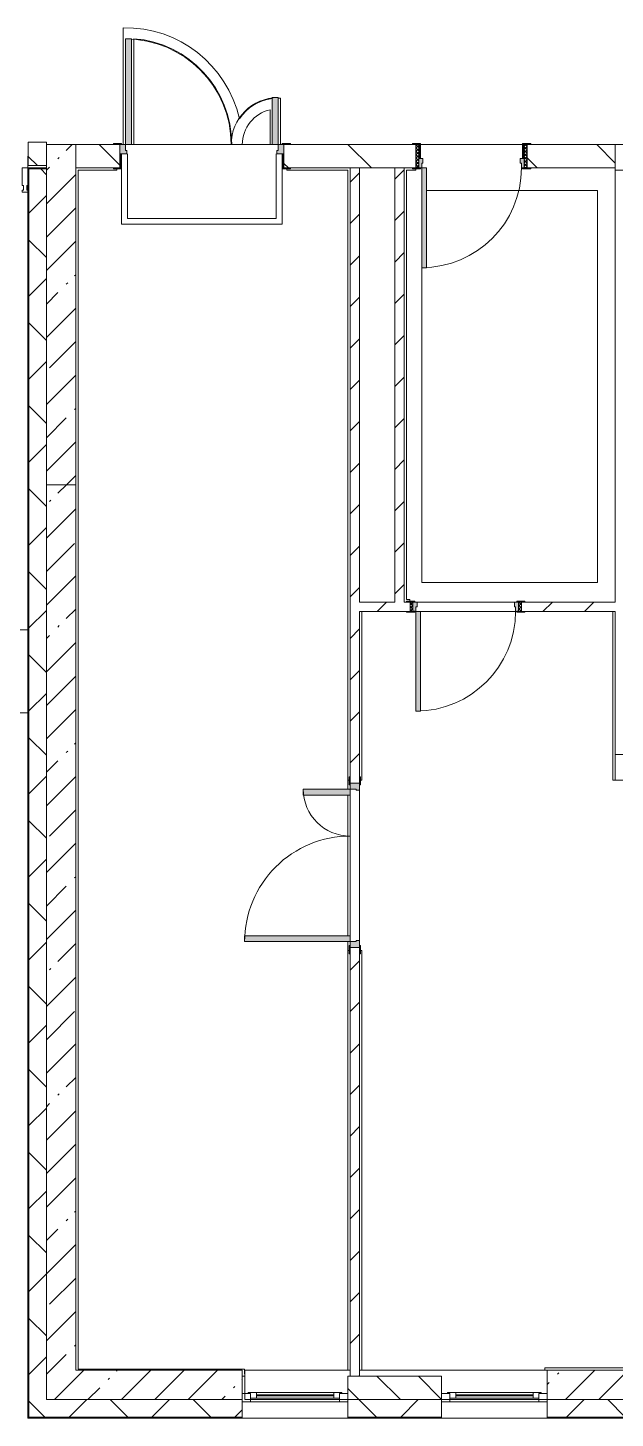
# Model space of a CAD drawing. Header units: millimetres. Extents: x 35111 to 235598, y -8553 to 29000.
# Drawn here: x 197788 to 202798, y -258 to 11595 of the extents above; entities that cross this region are included whole.
import ezdxf

# ---------------------------------------------------------------- set-up
doc = ezdxf.new("R2010")
doc.units = ezdxf.units.MM
doc.linetypes.add('200_ШТРИХ__ш1_п0_6_', pattern=[160, 100, -60])
for name, color, linetype, lineweight in [('A-DETL-1', 7, 'Continuous', 5), ('A-DETL-MBND-1', 7, '200_ШТРИХ__ш1_п0_6_', 9), ('A-GLAZ-2', 7, 'Continuous', 5), ('A-GLAZ-CWMG-3', 7, 'Continuous', 5), ('A-WALL', 7, 'Continuous', 9), ('A-WALL-2', 7, 'Continuous', 5), ('I-WALL-3', 7, 'Continuous', 5), ('S-COLS-1', 7, 'Continuous', 5)]:
    doc.layers.add(name, color=color, linetype=linetype, lineweight=lineweight)
for name, color, linetype, lineweight, true_color in [('A-DOOR-2', 7, 'Continuous', 5, 0xaaaaaa), ('A-DOOR-3', 7, 'Continuous', 5, 0xe2e2e2), ('A-DOOR-FRAM-2', 7, 'Continuous', 5, 0xe2e2e2), ('A-DOOR-FRAM-3', 7, 'Continuous', 5, 0xaaaaaa), ('A-FLOR-2', 7, 'Continuous', 5, 0xaaaaaa)]:
    doc.layers.add(name, color=color, linetype=linetype, lineweight=lineweight, true_color=true_color)
pattern_1 = [(45, (108587.53, 0), (-176.7767, 176.7767), [])]
pattern_2 = [(45, (108587.53, 0), (-353.5534, 353.5534), []), (135, (108587.53, 0), (-353.5534, -353.5534), [])]
pattern_3 = [(135, (108587.53, 0), (-353.5534, -353.5534), [])]
pattern_4 = [(45, (108587.53, 0), (-285.1231, 285.1231), []), (45, (108872.65, 0), (-285.1231, 285.1231), [504.031, -100.806, 16.764, -84.042])]

# ---------------------------------------------------------------- blocks, each defined once
blk = doc.blocks.new('110_Дверь_СКБ_2Ст - Д-5_п_ Из игровой в коридор-32215844-3_9_2_птичка')
at = {"layer": 'A-DOOR-3'}
for points in [[(-638, 40), (-588, 40), (-588, 940), (-638, 940)], [(612, 440), (612, 40), (662, 40), (662, 440)]]:
    blk.add_hatch(color=256, dxfattribs=at).paths.add_polyline_path(points)
h = blk.add_hatch(color=256, dxfattribs=at)
h.paths.add_polyline_path([(-688, 40), (-688, -40), (-628, -40), (-628, -10), (-638, -10), (-638, 40)])
h.paths.add_polyline_path([(652, -40), (712, -40), (712, 40), (662, 40), (662, -10), (652, -10)])
at = {"layer": 'A-DOOR-FRAM-2'}
for points in [[(-742, 40), (-672, 40), (-672, 48), (-742, 48)], [(698, 40), (768, 40), (768, 48), (698, 48)], [(-742, -48), (-672, -48), (-672, -40), (-742, -40)], [(698, -48), (768, -48), (768, -40), (698, -40)]]:
    blk.add_hatch(color=256, dxfattribs=at).paths.add_polyline_path(points)
at = {"layer": 'A-DOOR-2'}
for p, q in [((-638, 940), (-638, 40)), ((-588, 940), (-638, 940)), ((-588, 40), (-588, 940)), ((662, 440), (612, 440)), ((612, 440), (612, 40)), ((662, 40), (662, 440)), ((-638, 40), (-588, 40)), ((612, 40), (662, 40))]:
    blk.add_line(p, q, dxfattribs=at)
for centre, radius, start, end in [((-638, 40), 900, 0, 90), ((662, 40), 400, 90, 180)]:
    blk.add_arc(centre, radius, start, end, dxfattribs=at)
at = {"layer": 'A-DOOR-FRAM-3'}
for p, q in [((-672, 48), (-742, 48)), ((-742, 48), (-742, 40)), ((-742, 40), (-672, 40)), ((-638, 40), (-688, 40)), ((-688, 40), (-688, -40)), ((-672, 40), (-672, 48)), ((-638, -10), (-638, 40)), ((662, 40), (662, -10)), ((712, 40), (662, 40)), ((768, 48), (698, 48)), ((698, 48), (698, 40)), ((698, 40), (768, 40)), ((712, -40), (712, 40)), ((768, 40), (768, 48)), ((-672, -40), (-742, -40)), ((-742, -40), (-742, -48)), ((-742, -48), (-672, -48)), ((-688, -40), (-628, -40)), ((-672, -39), (-688, -39)), ((-688, -39), (-688, -40)), ((-688, -40), (-672, -40)), ((-672, -40), (-672, -39)), ((-672, -48), (-672, -40)), ((-628, -10), (-638, -10)), ((-628, -40), (-628, -10)), ((662, -10), (652, -10)), ((652, -10), (652, -40)), ((652, -40), (712, -40)), ((712, -39), (698, -39)), ((698, -39), (698, -40)), ((698, -40), (712, -40)), ((768, -40), (698, -40)), ((698, -40), (698, -48)), ((698, -48), (768, -48)), ((712, -40), (712, -39)), ((768, -48), (768, -40))]:
    blk.add_line(p, q, dxfattribs=at)
blk = doc.blocks.new('110_Дверь_СКБ_2Ст - Д-2а_п_ Из коридора на лестницу-32215207-3_9_2_птичка')
at = {"layer": 'A-DOOR-3'}
for points in [[(-587.5, 100), (-587.5, 1000), (-637.5, 1000), (-637.5, 100)], [(662.5, 100), (662.5, 500), (612.5, 500), (612.5, 100)], [(712.5, -100), (712.5, 20), (697.5, 20), (697.5, -100)]]:
    blk.add_hatch(color=256, dxfattribs=at).paths.add_polyline_path(points)
h = blk.add_hatch(color=256, dxfattribs=at)
h.paths.add_polyline_path([(687.9, 20), (712.5, 20), (712.5, 100), (662.5, 100), (662.5, 50), (652.5, 50), (652.5, 20)])
h.paths.add_polyline_path([(-627.5, 20), (-627.5, 50), (-637.5, 50), (-637.5, 100), (-687.5, 100), (-687.5, 20)])
at = {"layer": 'A-DOOR-FRAM-2'}
for points in [[(-672.5, 100), (-672.5, 108), (-742.5, 108), (-742.5, 100)], [(-672.5, -100), (-672.5, 20), (-687.5, 20), (-687.5, -100)], [(767.5, 100), (767.5, 108), (697.5, 108), (697.5, 100)], [(-672.5, -108), (-672.5, -100), (-742.5, -100), (-742.5, -108)], [(767.5, -108), (767.5, -100), (697.5, -100), (697.5, -108)]]:
    blk.add_hatch(color=256, dxfattribs=at).paths.add_polyline_path(points)
at = {"layer": 'A-DOOR-2'}
for p, q in [((-637.5, 1000), (-637.5, 100)), ((-587.5, 1000), (-637.5, 1000)), ((-587.5, 100), (-587.5, 1000)), ((662.5, 500), (612.5, 500)), ((612.5, 500), (612.5, 100)), ((662.5, 100), (662.5, 500)), ((-637.5, 100), (-587.5, 100)), ((612.5, 100), (662.5, 100))]:
    blk.add_line(p, q, dxfattribs=at)
for centre, radius, start, end in [((-637.5, 100), 900, 0, 90), ((662.5, 100), 400, 90, 180)]:
    blk.add_arc(centre, radius, start, end, dxfattribs=at)
at = {"layer": 'A-DOOR-FRAM-3'}
for p, q in [((-672.5, 108), (-742.5, 108)), ((-742.5, 108), (-742.5, 100)), ((-742.5, 100), (-672.5, 100)), ((-637.5, 100), (-687.5, 100)), ((-687.5, 100), (-687.5, 20)), ((-687.5, 20), (-627.5, 20)), ((-672.5, 20), (-687.5, 20)), ((-687.5, 20), (-687.5, -100)), ((-672.5, 100), (-672.5, 108)), ((-672.5, -100), (-672.5, 20)), ((-637.5, 50), (-637.5, 100)), ((-627.5, 50), (-637.5, 50)), ((-627.5, 20), (-627.5, 50)), ((662.5, 50), (652.5, 50)), ((652.5, 50), (652.5, 20)), ((652.5, 20), (712.5, 20)), ((662.5, 100), (662.5, 50)), ((712.5, 100), (662.5, 100)), ((767.5, 108), (697.5, 108)), ((697.5, 108), (697.5, 100)), ((697.5, 100), (767.5, 100)), ((712.5, 20), (697.5, 20)), ((697.5, 20), (697.5, -100)), ((712.5, 20), (712.5, 100)), ((712.5, -100), (712.5, 20)), ((767.5, 100), (767.5, 108)), ((-672.5, -100), (-742.5, -100)), ((-742.5, -100), (-742.5, -108)), ((-742.5, -108), (-672.5, -108)), ((-687.5, -100), (-672.5, -100)), ((-672.5, -108), (-672.5, -100)), ((697.5, -100), (712.5, -100)), ((767.5, -100), (697.5, -100)), ((697.5, -100), (697.5, -108)), ((697.5, -108), (767.5, -108)), ((767.5, -108), (767.5, -100))]:
    blk.add_line(p, q, dxfattribs=at)
blk = doc.blocks.new('BSC_Колонна _Прямоугольная - 250х900-V234-3_9_2_птичка')
at = {"layer": 'S-COLS-1'}
h = blk.add_hatch(dxfattribs=at)
h.set_pattern_fill('FP_130', color=256, style=0, pattern_type=2)
h.set_pattern_definition([(45, (-94080, -25), (-285.1231, 285.1231), []), (45, (-93794.88, -25), (-285.1231, 285.1231), [504.031, -100.806, 16.764, -84.042])])
h.paths.add_polyline_path([(450, -125), (450, 125), (-450, 125), (-450, -125), (77, -125)])
for p, q in [((450, 125), (-450, 125)), ((-450, 125), (-450, -125)), ((450, -125), (450, 125)), ((-450, -125), (450, -125))]:
    blk.add_line(p, q, dxfattribs=at)
blk = doc.blocks.new('120_Окно_СКБ_1Ст - 120_Окно_СКБ_1Ст 900х2500_h_ с форточкой-V236-3_9_2_птичка')
at = {"layer": 'A-GLAZ-2'}
for p, q in [((-450, -127), (-450, -57)), ((-450, -57), (-380, -57)), ((450, -57), (-450, -57)), ((-380, -57), (-380, -127)), ((380, -87), (-380, -87)), ((-380, -87), (-380, -127)), ((-330, -137), (-330, -87)), ((-330, -107), (330, -107)), ((330, -117), (-330, -117)), ((330, -137), (330, -87)), ((380, -127), (380, -57)), ((380, -57), (450, -57)), ((380, -127), (380, -87)), ((450, -57), (450, -127)), ((-380, -127), (-450, -127)), ((-450, -127), (-400, -127)), ((-380, -127), (-400, -127)), ((-400, -127), (-400, -137)), ((-400, -137), (400, -137)), ((400, -137), (-400, -137)), ((450, -127), (380, -127)), ((400, -127), (380, -127)), ((400, -127), (450, -127)), ((400, -137), (400, -127))]:
    blk.add_line(p, q, dxfattribs=at)
blk = doc.blocks.new('120_Окно_СКБ_1Ст - 120_Окно_СКБ_1Ст 900х2500_h_ с форточкой-22876038-3_9_2_птичка')
at = {"layer": 'A-GLAZ-2'}
for p, q in [((-450, -127), (-450, -57)), ((-450, -57), (-380, -57)), ((450, -57), (-450, -57)), ((-380, -57), (-380, -127)), ((380, -87), (-380, -87)), ((-380, -87), (-380, -127)), ((-330, -137), (-330, -87)), ((-330, -107), (330, -107)), ((330, -117), (-330, -117)), ((330, -137), (330, -87)), ((380, -127), (380, -57)), ((380, -57), (450, -57)), ((380, -127), (380, -87)), ((450, -57), (450, -127)), ((-380, -127), (-450, -127)), ((-450, -127), (-400, -127)), ((-380, -127), (-400, -127)), ((-400, -127), (-400, -137)), ((-400, -137), (400, -137)), ((400, -137), (-400, -137)), ((450, -127), (380, -127)), ((400, -127), (380, -127)), ((400, -127), (450, -127)), ((400, -137), (400, -127))]:
    blk.add_line(p, q, dxfattribs=at)
blk = doc.blocks.new('110_Дверь_СКБ_1Ст_Внутренняя1 - Д-8 950x2100h_охрана-V207-3_9_2_птичка')
at = {"layer": 'A-DOOR-2'}
h = blk.add_hatch(dxfattribs=at)
h.set_pattern_fill('FP_107', color=256, style=0, pattern_type=2)
h.set_pattern_definition([(135, (1826.41, 164.685), (-14.14214, -14.14214), []), (225, (1826.41, 164.685), (14.14214, -14.14214), [])])
h.paths.add_polyline_path([(487.5, 100), (462.5, 100), (462.5, -100), (487.5, -100), (487.5, -34.8)])
at = {"layer": 'A-DOOR-3'}
h = blk.add_hatch(color=256, dxfattribs=at)
h.paths.add_polyline_path([(437.5, 100), (437.5, 60), (427.5, 60), (427.5, 20), (462.5, 20), (462.5, 100)])
h.paths.add_polyline_path([(-412.5, 100), (-437.5, 100), (-437.5, 20), (-402.5, 20), (-402.5, 60), (-412.5, 60)])
at = {"layer": 'A-DOOR-FRAM-2'}
for points in [[(397.5, 950), (397.5, 100), (437.5, 100), (437.5, 950)], [(-492.5, 108), (-492.5, 100), (-422.5, 100), (-422.5, 108)], [(-422.5, 20), (-437.5, 20), (-437.5, -100), (-422.5, -100), (-422.5, -34.8)], [(517.5, 108), (447.5, 108), (447.5, 100), (517.5, 100)], [(462.5, 20), (447.5, 20), (447.5, -100), (462.5, -100), (462.5, -34.8)], [(-492.5, -100), (-492.5, -108), (-422.5, -108), (-422.5, -100)], [(447.5, -100), (447.5, -108), (517.5, -108), (517.5, -100)]]:
    blk.add_hatch(color=256, dxfattribs=at).paths.add_polyline_path(points)
at = {"layer": 'A-DOOR-FRAM-3'}
h = blk.add_hatch(dxfattribs=at)
h.set_pattern_fill('FP_108', color=256, style=0, pattern_type=2)
h.set_pattern_definition([(45, (-296.384, 164.685), (-14.1421, 14.1421), []), (135, (-296.384, 164.685), (-14.1421, -14.1421), [])])
h.paths.add_polyline_path([(-437.5, 100), (-462.5, 100), (-462.5, -100), (-437.5, -100), (-437.5, -34.8)])
at = {"layer": 'A-DOOR-2'}
for p, q in [((437.5, 950), (397.5, 950)), ((397.5, 950), (397.5, 100)), ((437.5, 100), (437.5, 950)), ((397.5, 100), (437.5, 100))]:
    blk.add_line(p, q, dxfattribs=at)
blk.add_arc((437.5, 100), 850, 90, 180, dxfattribs=at)
at = {"layer": 'A-DOOR-FRAM-3'}
for p, q in [((-422.5, 108), (-492.5, 108)), ((-492.5, 108), (-492.5, 100)), ((-492.5, 100), (-422.5, 100)), ((-437.5, 100), (-462.5, 100)), ((-462.5, 100), (-462.5, -100)), ((-412.5, 100), (-437.5, 100)), ((-437.5, 100), (-437.5, 20)), ((-437.5, -100), (-437.5, 100)), ((-422.5, 100), (-437.5, 100)), ((-437.5, 100), (-437.5, 99)), ((-437.5, 99), (-422.5, 99)), ((-437.5, 20), (-402.5, 20)), ((-422.5, 20), (-437.5, 20)), ((-437.5, 20), (-437.5, -100)), ((-422.5, 100), (-422.5, 108)), ((-422.5, 99), (-422.5, 100)), ((-422.5, -100), (-422.5, 20)), ((-412.5, 60), (-412.5, 100)), ((-402.5, 60), (-412.5, 60)), ((-402.5, 20), (-402.5, 60)), ((437.5, 60), (427.5, 60)), ((427.5, 60), (427.5, 20)), ((427.5, 20), (462.5, 20)), ((437.5, 100), (437.5, 60)), ((462.5, 100), (437.5, 100)), ((517.5, 108), (447.5, 108)), ((447.5, 108), (447.5, 100)), ((462.5, 100), (447.5, 100)), ((447.5, 100), (447.5, 99)), ((447.5, 100), (517.5, 100)), ((447.5, 99), (462.5, 99)), ((462.5, 20), (447.5, 20)), ((447.5, 20), (447.5, -100)), ((462.5, 20), (462.5, 100)), ((487.5, 100), (462.5, 100)), ((462.5, 100), (462.5, -100)), ((462.5, 99), (462.5, 100)), ((462.5, -100), (462.5, 20)), ((487.5, -100), (487.5, 100)), ((517.5, 100), (517.5, 108)), ((-422.5, -100), (-492.5, -100)), ((-492.5, -100), (-492.5, -108)), ((-492.5, -108), (-422.5, -108)), ((-462.5, -100), (-437.5, -100)), ((-437.5, -100), (-422.5, -100)), ((-422.5, -108), (-422.5, -100)), ((447.5, -100), (462.5, -100)), ((517.5, -100), (447.5, -100)), ((447.5, -100), (447.5, -108)), ((447.5, -108), (517.5, -108)), ((462.5, -100), (487.5, -100)), ((517.5, -108), (517.5, -100))]:
    blk.add_line(p, q, dxfattribs=at)
blk = doc.blocks.new('110_Дверь_СКБ_1Ст_Внутренняя1 - Д-8 950x2100h_охрана-V238-3_9_2_птичка')
at = {"layer": 'A-DOOR-2'}
h = blk.add_hatch(dxfattribs=at)
h.set_pattern_fill('FP_132', color=256, style=0, pattern_type=2)
h.set_pattern_definition([(135, (1826.41, 104.685), (-14.14214, -14.14214), []), (225, (1826.41, 104.685), (14.14214, -14.14214), [])])
h.paths.add_polyline_path([(487, 40), (462, 40), (462, -40), (487, -40)])
at = {"layer": 'A-DOOR-3'}
h = blk.add_hatch(color=256, dxfattribs=at)
h.paths.add_polyline_path([(437, 40), (437, 0), (427, 0), (427, -40), (462, -40), (462, 40)])
h.paths.add_polyline_path([(-413, 40), (-438, 40), (-438, -40), (-403, -40), (-403, 0), (-413, 0)])
at = {"layer": 'A-DOOR-FRAM-2'}
for points in [[(397, 890), (397, 40), (437, 40), (437, 890)], [(-493, 48), (-493, 40), (-423, 40), (-423, 48)], [(517, 48), (447, 48), (447, 40), (517, 40)], [(-423, -40), (-493, -40), (-493, -48), (-423, -48)], [(447, -40), (447, -48), (517, -48), (517, -40)]]:
    blk.add_hatch(color=256, dxfattribs=at).paths.add_polyline_path(points)
at = {"layer": 'A-DOOR-FRAM-3'}
h = blk.add_hatch(dxfattribs=at)
h.set_pattern_fill('FP_133', color=256, style=0, pattern_type=2)
h.set_pattern_definition([(45, (-296.384, 104.685), (-14.1421, 14.1421), []), (135, (-296.384, 104.685), (-14.1421, -14.1421), [])])
h.paths.add_polyline_path([(-438, 40), (-463, 40), (-463, -40), (-438, -40)])
at = {"layer": 'A-DOOR-2'}
for p, q in [((437, 890), (397, 890)), ((397, 890), (397, 40)), ((437, 40), (437, 890)), ((397, 40), (437, 40))]:
    blk.add_line(p, q, dxfattribs=at)
blk.add_arc((437, 40), 850, 90, 180, dxfattribs=at)
at = {"layer": 'A-DOOR-FRAM-3'}
for p, q in [((-423, 48), (-493, 48)), ((-493, 48), (-493, 40)), ((-493, 40), (-423, 40)), ((-438, 40), (-463, 40)), ((-463, 40), (-463, -40)), ((-413, 40), (-438, 40)), ((-438, 40), (-438, -40)), ((-438, -40), (-438, 40)), ((-423, 40), (-438, 40)), ((-438, 40), (-438, 39)), ((-438, 39), (-423, 39)), ((-423, 40), (-423, 48)), ((-423, 39), (-423, 40)), ((-413, 0), (-413, 40)), ((-403, 0), (-413, 0)), ((-403, -40), (-403, 0)), ((437, 0), (427, 0)), ((427, 0), (427, -40)), ((437, 40), (437, 0)), ((462, 40), (437, 40)), ((517, 48), (447, 48)), ((447, 48), (447, 40)), ((462, 40), (447, 40)), ((447, 40), (447, 39)), ((447, 40), (517, 40)), ((447, 39), (462, 39)), ((462, -40), (462, 40)), ((487, 40), (462, 40)), ((462, 40), (462, -40)), ((462, 39), (462, 40)), ((487, -40), (487, 40)), ((517, 40), (517, 48)), ((-423, -40), (-493, -40)), ((-493, -40), (-493, -48)), ((-493, -48), (-423, -48)), ((-463, -40), (-438, -40)), ((-423, -39), (-438, -39)), ((-438, -39), (-438, -40)), ((-438, -40), (-403, -40)), ((-438, -40), (-423, -40)), ((-423, -40), (-423, -39)), ((-423, -48), (-423, -40)), ((427, -40), (462, -40)), ((462, -39), (447, -39)), ((447, -39), (447, -40)), ((447, -40), (462, -40)), ((517, -40), (447, -40)), ((447, -40), (447, -48)), ((447, -48), (517, -48)), ((462, -40), (462, -39)), ((462, -40), (487, -40)), ((517, -48), (517, -40))]:
    blk.add_line(p, q, dxfattribs=at)
blk = doc.blocks.new('Прямоугольный импост - Импост структурный с накладкой - 190мм-33184356-3_9_2_птичка')
at = {"layer": 'A-GLAZ-CWMG-3'}
for p, q in [((-50, 0), (-50, 17)), ((-50, 17), (0, 17)), ((-40, 0), (-50, 0)), ((-40, -40), (-40, 0)), ((0, 0), (-10, 0)), ((-10, 0), (-10, -40)), ((0, 17), (0, 0)), ((-50, -190), (-50, -40)), ((-50, -40), (-40, -40)), ((-10, -40), (0, -40)), ((0, -40), (0, -190)), ((0, -190), (-50, -190))]:
    blk.add_line(p, q, dxfattribs=at)
blk = doc.blocks.new('парапет9 - парапет-22867712-3_9_2_птичка')
at = {"layer": 'A-DETL-MBND-1'}
for p, q in [((89202, 7964), (84952, 7964)), ((84952, 7255), (89202, 7255))]:
    blk.add_line(p, q, dxfattribs=at)

msp = doc.modelspace()

# ---------------------------------------------------------------- hatches: boundary and pattern name
at = {"layer": 'A-WALL-2'}
h = msp.add_hatch(dxfattribs=at)
h.set_pattern_fill('FP_105', color=256, style=0, pattern_type=2)
h.set_pattern_definition(pattern_2)
h.paths.add_polyline_path([(197797.5, -100), (197947.5, -100), (197947.5, 10392), (197797.5, 10392), (197797.5, 1965.8)])
h = msp.add_hatch(dxfattribs=at)
h.set_pattern_fill('FP_103', color=256, style=0, pattern_type=2)
h.set_pattern_definition([(135, (108587.53, 0), (-176.7767, -176.7767), [])])
h.paths.add_polyline_path([(229717.5, -100), (230017.5, -100), (230017.5, 100), (229717.5, 100)])
h.paths.add_polyline_path([(220217.5, -100), (220217.5, 100), (219317.5, 100), (219317.5, -100), (219524.3, -100)])
h.paths.add_polyline_path([(217659.8, -100), (218417.5, -100), (218417.5, 100), (217517.5, 100), (217517.5, -100)])
h.paths.add_polyline_path([(227917.5, -100), (227914.1, 100), (227417.5, 100), (227417.5, -100), (227914.1, -100)])
h.paths.add_polyline_path([(222017.5, -100), (222267.5, -100), (222267.5, 100), (222017.5, 100)])
h.paths.add_polyline_path([(224567.5, -100), (225617.5, -100), (225617.5, 100), (224567.5, 100)])
h.paths.add_polyline_path([(211217.5, -100), (211467.5, -100), (211467.5, 100), (211217.5, 100)])
h.paths.add_polyline_path([(213767.5, -100), (214817.5, -100), (214817.5, 100), (213767.5, 100)])
h.paths.add_polyline_path([(210317.5, -100), (210317.5, 100), (209417.5, 100), (209417.5, -100), (210202.2, -100)])
h.paths.add_polyline_path([(203117.5, -100), (203367.5, -100), (203367.5, 100), (203117.5, 100), (203117.5, 56.5)])
h.paths.add_polyline_path([(205667.5, -100), (206717.5, -100), (206717.5, 100), (205667.5, 100)])
h.paths.add_polyline_path([(200517.5, -100), (201317.5, -100), (201317.5, 100), (200517.5, 100)])
h = msp.add_hatch(dxfattribs=at)
h.set_pattern_fill('FP_105', color=256, style=0, pattern_type=2)
h.set_pattern_definition(pattern_2)
h.paths.add_polyline_path([(232575.1, -250), (233667.5, -250), (233667.5, -100), (232317.5, -100), (232317.5, -250)])
h.paths.add_polyline_path([(228846.3, -250), (230017.5, -250), (230017.5, -100), (228817.5, -100), (228817.5, -250)])
h.paths.add_polyline_path([(218417.5, -250), (218417.5, -100), (217517.5, -100), (217517.5, -250), (217659.8, -250)])
h.paths.add_polyline_path([(216617.5, -250), (216617.5, -100), (215717.5, -100), (215717.5, -250), (215795.4, -250)])
h.paths.add_polyline_path([(219317.5, -250), (220217.5, -250), (220217.5, -100), (219317.5, -100)])
h.paths.add_polyline_path([(227917.5, -250), (227914.1, -100), (226517.5, -100), (226517.5, -250), (227914.1, -250)])
h.paths.add_polyline_path([(221117.5, -250), (222267.5, -250), (222267.5, -100), (221117.5, -100)])
h.paths.add_polyline_path([(224567.5, -250), (225617.5, -250), (225617.5, -100), (224567.5, -100)])
h.paths.add_polyline_path([(208517.5, -250), (208517.5, -100), (207617.5, -100), (207617.5, -250), (208337.8, -250)])
h.paths.add_polyline_path([(213931, -250), (214817.5, -250), (214817.5, -100), (213767.5, -100), (213767.5, -250)])
h.paths.add_polyline_path([(203117.5, -250), (203367.5, -250), (203367.5, -100), (202217.5, -100), (202217.5, -250), (202744.6, -250)])
h.paths.add_polyline_path([(209417.5, -250), (211467.5, -250), (211467.5, -100), (209417.5, -100)])
h.paths.add_polyline_path([(206717.5, -250), (206717.5, -100), (205667.5, -100), (205667.5, -250), (206473.4, -250)])
h.paths.add_polyline_path([(200880.2, -250), (201317.5, -250), (201317.5, -100), (200517.5, -100), (200517.5, -250)])
h.paths.add_polyline_path([(199617.5, -250), (199617.5, -100), (197797.5, -100), (197797.5, -250), (199481.9, -250)])
at = {"layer": 'I-WALL-3'}
h = msp.add_hatch(dxfattribs=at)
h.set_pattern_fill('FP_104', color=256, style=0, pattern_type=2)
h.set_pattern_definition(pattern_3)
h.paths.add_polyline_path([(197947.5, 10420), (197947.5, 10620), (197791, 10620), (197791, 10420)])
h = msp.add_hatch(dxfattribs=at)
h.set_pattern_fill('FP_101', color=256, style=0, pattern_type=2)
h.set_pattern_definition(pattern_4)
h.paths.add_polyline_path([(197947.5, 7700), (198197.5, 7700), (198197.5, 10600), (197947.5, 10600), (197947.5, 8907.2)])
h = msp.add_hatch(dxfattribs=at)
h.set_pattern_fill('FP_104', color=256, style=0, pattern_type=2)
h.set_pattern_definition(pattern_3)
h.paths.add_polyline_path([(213931, 10400), (215717.5, 10400), (215717.5, 10600), (213682.5, 10600), (213682.5, 10400), (213712.5, 10400)])
h.paths.add_polyline_path([(210202.2, 10400), (212232.5, 10400), (212232.5, 10600), (210197.5, 10600), (210197.5, 10400)])
h.paths.add_polyline_path([(198572.5, 10400), (198572.5, 10600), (198197.5, 10600), (198197.5, 10400), (198517.5, 10400)])
h.paths.add_polyline_path([(200537.5, 10400), (201097.5, 10400), (201097.5, 10600), (199972.5, 10600), (199972.5, 10400), (200027.5, 10400)])
h.paths.add_polyline_path([(202744.6, 10400), (202797.5, 10400), (202797.5, 10600), (202047.5, 10600), (202047.5, 10400), (202077.5, 10400)])
h = msp.add_hatch(dxfattribs=at)
h.set_pattern_fill('FP_106', color=256, style=0, pattern_type=2)
h.set_pattern_definition(pattern_1)
h.paths.add_polyline_path([(200617.5, 100), (200617.5, 3755), (200537.5, 3755), (200537.5, 100)])
h.paths.add_polyline_path([(200617.5, 5155), (200617.5, 10400), (200537.5, 10400), (200537.5, 5155), (200587.5, 5155)])
h = msp.add_hatch(dxfattribs=at)
h.set_pattern_fill('FP_106', color=256, style=0, pattern_type=2)
h.set_pattern_definition(pattern_1)
h.paths.add_polyline_path([(200997.5, 6700), (200997.5, 10400), (200917.5, 10400), (200917.5, 6700)])
h = msp.add_hatch(dxfattribs=at)
h.set_pattern_fill('FP_101', color=256, style=0, pattern_type=2)
h.set_pattern_definition(pattern_4)
h.paths.add_polyline_path([(198197.5, 100), (198197.5, 7700), (197947.5, 7700), (197947.5, 100)])
h = msp.add_hatch(dxfattribs=at)
h.set_pattern_fill('FP_106', color=256, style=0, pattern_type=2)
h.set_pattern_definition(pattern_1)
h.paths.add_polyline_path([(200617.5, 6620), (201047.5, 6620), (201047.5, 6700), (200617.5, 6700)])
h.paths.add_polyline_path([(202744.6, 6620), (202797.5, 6620), (202797.5, 6700), (201997.5, 6700), (201997.5, 6620), (202027.5, 6620)])
h = msp.add_hatch(dxfattribs=at)
h.set_pattern_fill('FP_101', color=256, style=0, pattern_type=2)
h.set_pattern_definition(pattern_4)
h.paths.add_polyline_path([(199015.8, -100), (199617.5, -100), (199617.5, 150), (198197.5, 150), (198197.5, 100), (197947.5, 100), (197947.5, -100)])

# ---------------------------------------------------------------- linework, layer by layer
at = {"layer": 'A-DETL-1'}
for p, q in [((201187.5, 10207.5), (202647.5, 10207.5)), ((202647.5, 10207.5), (202647.5, 6867.5)), ((201147.5, 6867.5), (201147.5, 9550)), ((202647.5, 6867.5), (201147.5, 6867.5))]:
    msp.add_line(p, q, dxfattribs=at)
at = {"layer": 'A-DETL-MBND-1'}
msp.add_line((197789.5, 10400), (197789.5, 10510), dxfattribs=at)
at = {"layer": 'A-FLOR-2'}
for p, q in [((198602.5, 11594.8), (198602.5, 10600)), ((198692.5, 10600), (198692.5, 11502.3)), ((199943.7, 10600), (199943.7, 10994.4)), ((199853.7, 10897.1), (199853.7, 10600)), ((198672.5, 10600), (198692.5, 10600)), ((198692.5, 10600), (199527.5, 10600)), ((199527.5, 10600), (198692.5, 10600)), ((199527.5, 10600), (199617.5, 10600)), ((199617.5, 10600), (199853.7, 10600)), ((199872.5, 10600), (199617.5, 10600)), ((201137.5, 10600), (202007.5, 10600)), ((202007.5, 10600), (201137.5, 10600)), ((198637.5, 9970), (198637.5, 10520)), ((199907.5, 10520), (199907.5, 9970)), ((198547.5, 10380), (198217.5, 10380)), ((198217.5, 10380), (198217.5, 160)), ((198547.5, 10392), (198547.5, 10380)), ((198587.5, 10392), (198587.5, 9920)), ((199957.5, 9920), (199957.5, 10392)), ((199997.5, 10380), (199997.5, 10392)), ((200517.5, 10380), (199997.5, 10380)), ((200517.5, 10380), (200517.5, 5105)), ((201097.5, 10380), (201017.5, 10380)), ((201017.5, 10380), (201017.5, 6720)), ((201097.5, 10392), (201097.5, 10380)), ((199907.5, 9970), (198637.5, 9970)), ((198587.5, 9920), (199957.5, 9920)), ((201017.5, 6720), (201047.5, 6720)), ((201047.5, 6720), (201047.5, 6708)), ((200637.5, 6620), (200637.5, 5180)), ((202778.5, 5180), (202778.5, 6620)), ((200529.5, 5180), (200517.5, 5180)), ((200637.5, 5180), (200625.5, 5180)), ((202797.5, 5180), (202778.5, 5180)), ((200517.5, 3855), (200517.5, 5055)), ((200517.5, 3805), (200517.5, 150)), ((200517.5, 3730), (200529.5, 3730)), ((200625.5, 3730), (200637.5, 3730)), ((200637.5, 3730), (200637.5, 150)), ((198217.5, 160), (199637.5, 160)), ((199637.5, 160), (199637.5, 120)), ((202197, 150), (202197, 170)), ((202197, 170), (203137, 170))]:
    msp.add_line(p, q, dxfattribs=at)
for centre, radius, start, end in [((198622.5, 10600), 995, 12.67054, 91.1511), ((198622.5, 10600), 905, 0, 85.56313), ((199922.5, 10600), 395, 97.27853, 146.45952), ((199922.5, 10600), 395, 86.92799, 90.00404), ((199922.5, 10600), 305, 103.0427, 180)]:
    msp.add_arc(centre, radius, start, end, dxfattribs=at)
at = {"layer": 'A-WALL'}
for p, q in [((198197.5, 10400), (198197.5, 10600)), ((202797.5, 10600), (202797.5, 10400)), ((197794.5, 10395), (197794.5, -253)), ((197947.5, 10395), (197794.5, 10395)), ((197797.5, 10392), (197797.5, -250)), ((197947.5, 10392), (197797.5, 10392)), ((200617.5, 10400), (200537.5, 10400)), ((200997.5, 10400), (200917.5, 10400)), ((202797.5, 5400), (202877.5, 5400)), ((200537.5, 100), (200617.5, 100)), ((200517.5, -100), (201317.5, -100)), ((201317.5, -100), (200517.5, -100)), ((197794.5, -253), (199617.5, -253)), ((197797.5, -250), (199617.5, -250)), ((200517.5, -250), (201317.5, -250)), ((200517.5, -253), (201317.5, -253)), ((202217.5, -250), (203367.5, -250)), ((202217.5, -253), (203367.5, -253))]:
    msp.add_line(p, q, dxfattribs=at)
at = {"layer": 'A-WALL-2'}
for p, q in [((197947.5, 10400), (197789.5, 10400)), ((197789.5, 10400), (197789.5, -258)), ((199617.5, 100), (199638, 100)), ((200537.5, 100), (200517.5, 100)), ((200517.5, 100), (200517.5, -258)), ((201317.5, 100), (200617.5, 100)), ((201317.5, -258), (201317.5, 100)), ((199617.5, -100), (197947.5, -100)), ((199617.5, -258), (199617.5, -100)), ((199638, -100), (199638, -100)), ((199638, -100), (200517.5, -100)), ((201317.5, -100), (202217.5, -100)), ((202217.5, -100), (202217.5, -258)), ((197789.5, -258), (200517.5, -258)), ((200517.5, -258), (209417.5, -258))]:
    msp.add_line(p, q, dxfattribs=at)
at = {"layer": 'I-WALL-3'}
for p, q in [((197947.5, 10620), (197791, 10620)), ((197791, 10620), (197791, 10420)), ((197947.5, 10420), (197947.5, 10620)), ((198517.5, 10600), (197947.5, 10600)), ((197947.5, 10600), (197947.5, 10400)), ((201067.5, 10600), (200027.5, 10600)), ((207087.5, 10600), (202077.5, 10600)), ((197791, 10420), (197947.5, 10420)), ((197947.5, 10400), (197947.5, -100)), ((198197.5, 10400), (198517.5, 10400)), ((198197.5, 150), (198197.5, 10400)), ((200027.5, 10400), (200537.5, 10400)), ((200537.5, 10400), (200537.5, 5210)), ((200617.5, 6700), (200617.5, 10400)), ((200617.5, 10400), (200917.5, 10400)), ((200917.5, 10400), (200917.5, 6700)), ((200997.5, 6700), (200997.5, 10400)), ((200997.5, 10400), (201067.5, 10400)), ((202077.5, 10400), (202797.5, 10400)), ((202797.5, 10400), (202797.5, 6700)), ((202797.5, 10380), (210197.5, 10380)), ((197947.5, 7700), (198197.5, 7700)), ((200917.5, 6700), (200617.5, 6700)), ((201017.5, 6700), (200997.5, 6700)), ((201107.5, 6700), (201937.5, 6700)), ((202797.5, 6700), (202027.5, 6700)), ((200617.5, 6620), (201017.5, 6620)), ((200617.5, 5210), (200617.5, 6620)), ((201947.5, 6620), (201137.5, 6620)), ((202027.5, 6620), (202797.5, 6620)), ((202797.5, 6620), (202797.5, 5180)), ((202797.5, 5180), (208217.5, 5180)), ((200537.5, 3855), (200537.5, 5055)), ((200617.5, 5095), (200617.5, 3815)), ((200537.5, 3700), (200537.5, 100)), ((200617.5, 100), (200617.5, 3700)), ((199617.5, 150), (198197.5, 150)), ((199617.5, -100), (199617.5, 150)), ((199638, 150), (200537.5, 150)), ((199638, -100), (199638, 150)), ((200617.5, 150), (202217.5, 150)), ((197947.5, -100), (199617.5, -100))]:
    msp.add_line(p, q, dxfattribs=at)

# ---------------------------------------------------------------- block references
at = {"layer": 'A-DETL-MBND-1'}
msp.add_blockref('парапет9 - парапет-22867712-3_9_2_птичка', (108587.5, -1500), dxfattribs=at)
at = {"layer": 'A-DOOR-2'}
msp.add_blockref('110_Дверь_СКБ_2Ст - Д-2а_п_ Из коридора на лестницу-32215207-3_9_2_птичка', (199260, 10500), dxfattribs=at)
for name, p, rotation in [('110_Дверь_СКБ_1Ст_Внутренняя1 - Д-8 950x2100h_охрана-V207-3_9_2_птичка', (201585, 10500), 180), ('110_Дверь_СКБ_1Ст_Внутренняя1 - Д-8 950x2100h_охрана-V238-3_9_2_птичка', (201535, 6660), 180), ('110_Дверь_СКБ_2Ст - Д-5_п_ Из игровой в коридор-32215844-3_9_2_птичка', (200577.5, 4442.5), 89.99999999999991)]:
    msp.add_blockref(name, p, dxfattribs=dict(at, rotation=rotation))
at = {"layer": 'A-GLAZ-2', "rotation": 180}
for name, p in [('120_Окно_СКБ_1Ст - 120_Окно_СКБ_1Ст 900х2500_h_ с форточкой-V236-3_9_2_птичка', (200067.5, -175)), ('120_Окно_СКБ_1Ст - 120_Окно_СКБ_1Ст 900х2500_h_ с форточкой-22876038-3_9_2_птичка', (201767.5, -175))]:
    msp.add_blockref(name, p, dxfattribs=at)
at = {"layer": 'A-GLAZ-CWMG-3', "extrusion": (0, 0, -1), "rotation": 180}
msp.add_blockref('Прямоугольный импост - Импост структурный с накладкой - 190мм-33184356-3_9_2_птичка', (-197791, 10210), dxfattribs=at)
at = {"layer": 'S-COLS-1'}
msp.add_blockref('BSC_Колонна _Прямоугольная - 250х900-V234-3_9_2_птичка', (202667.5, 25), dxfattribs=at)

doc.saveas('drawing.dxf')
